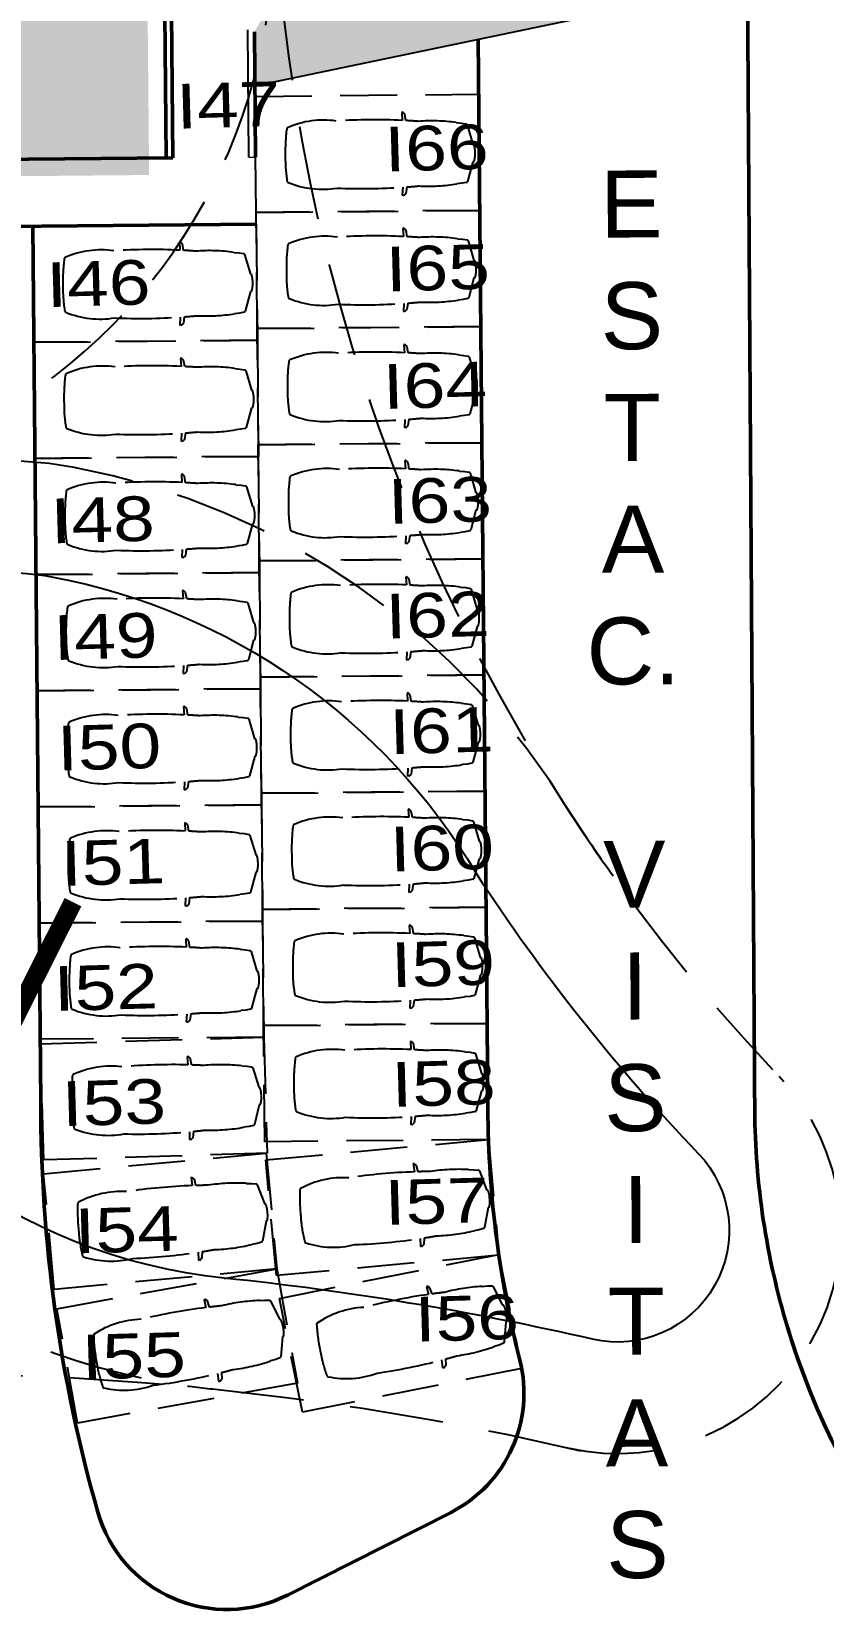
# Model space of a CAD drawing. Header units: millimetres. Extents: x 460 to 723, y 360 to 962.
# Drawn here: x 573.9 to 600.6, y 446.7 to 500.2 of the extents above; entities that cross this region are included whole.
import ezdxf

# ---------------------------------------------------------------- set-up
doc = ezdxf.new("R2010")
doc.units = ezdxf.units.MM
for name, pattern in [('CONTINUA', [0]), ('DASHED', [19.05, 12.7, -6.35]), ('HIDDEN2', [4.7625, 3.175, -1.5875])]:
    doc.linetypes.add(name, pattern=pattern)
doc.layers.get('0').update_dxf_attribs({"true_color": 0xc2ced6})
for name, color, linetype, lineweight in [('0-EVACUACIÓN', 84, 'Continuous', 90), ('LOTES_MENORCA', 250, 'Continuous', 50), ('Menorca-Parques-A-Arboles', 74, 'Continuous', 18), ('Menorca-Parques-A-Bruñas', 252, 'Continuous', 5), ('TEXTO LOTES', 170, 'Continuous', 25)]:
    doc.layers.add(name, color=color, linetype=linetype, lineweight=lineweight)
for name, color, linetype in [('00_EJE VIAL', 253, 'HIDDEN2'), ('00_Lotes', 224, 'Continuous'), ('H_BORDES', 252, 'CONTINUA'), ('lotes hu$0$autos', 250, 'Continuous'), ('proyeccion', 8, 'DASHED')]:
    doc.layers.add(name, color=color, linetype=linetype)
doc.layers.add('A_TRAZADO', color=4, linetype='Continuous', plot=False)
doc.styles.add('cotas', font='arial.ttf', dxfattribs={"width": 1.2})
doc.styles.get("Standard").update_dxf_attribs({"font": 'arial.ttf'})

# ---------------------------------------------------------------- blocks, each defined once
blk = doc.blocks.new('lotes hu$0$est.01')
at = {"layer": 'proyeccion', "color": 8, "linetype": 'DASHED', "ltscale": 0.1, "extrusion": (0.001267, -4.81441e-05, 0.999999)}
for p, q in [((-2713714.734, 7725537.808), (-2713714.722, 7725537.927)), ((-2713714.722, 7725537.927), (-2713714.704, 7725538.024)), ((-2713714.704, 7725538.024), (-2713714.7, 7725538.033)), ((-2713714.682, 7725538.048), (-2713714.244, 7725538.172)), ((-2713714.244, 7725538.172), (-2713714.24, 7725538.197)), ((-2713713.856, 7725538.197), (-2713713.853, 7725538.171)), ((-2713713.853, 7725538.171), (-2713713.414, 7725538.049)), ((-2713713.396, 7725538.034), (-2713713.392, 7725538.025)), ((-2713713.392, 7725538.025), (-2713713.373, 7725537.928)), ((-2713713.373, 7725537.928), (-2713713.361, 7725537.809)), ((-2713714.934, 7725536.661), (-2713714.985, 7725536.605)), ((-2713714.985, 7725536.605), (-2713714.972, 7725536.591)), ((-2713714.972, 7725536.591), (-2713714.794, 7725536.601)), ((-2713714.789, 7725536.683), (-2713714.934, 7725536.661)), ((-2713713.303, 7725536.685), (-2713713.157, 7725536.663)), ((-2713713.119, 7725536.593), (-2713713.297, 7725536.603)), ((-2713713.157, 7725536.663), (-2713713.106, 7725536.608)), ((-2713713.106, 7725536.608), (-2713713.119, 7725536.593))]:
    blk.add_line(p, q, dxfattribs=at)
at = {"layer": 'proyeccion', "color": 8, "linetype": 'DASHED', "ltscale": 0.1}
blk.add_lwpolyline([(-2713715.363, 7725538.314), (-2713712.763, 7725538.314), (-2713712.763, 7725533.314), (-2713715.363, 7725533.314)], close=True, dxfattribs=at)
at = {"layer": 'proyeccion', "color": 8, "linetype": 'DASHED', "ltscale": 0.1, "extrusion": (0.001267, -4.81441e-05, 0.999999)}
for centre, radius, start, end in [((-2713712.495, 7725537.846, -3810.589), 0.0285, 105.7439, 155.0798), ((-2713711.899, 7725537.516, -3810.588), 0.532, 86.8265, 107.7659), ((-2713711.841, 7725537.515, -3810.588), 0.533, 72.1149, 93.0392), ((-2713711.243, 7725537.847, -3810.587), 0.0285, 25.1155, 74.4513), ((-2713708.589, 7725537.047, -3810.584), 4.01, 171.5904, 183.7794), ((-2713715.147, 7725537.035, -3810.592), 4.01, 356.4159, 8.6049), ((-2713699.568, 7725535.69, -3810.572), 13.068, 175.2044, 176.4084), ((-2713724.163, 7725535.647, -3810.603), 13.068, 3.7869, 4.9909), ((-2713699.568, 7725535.69, -3810.572), 13.068, 176.7683, 183.2445), ((-2713724.163, 7725535.647, -3810.603), 13.068, 356.9508, 3.427), ((-2713710.631, 7725534.648, -3810.586), 2.007, 171.3294, 203.1907), ((-2713713.099, 7725534.647, -3810.589), 2.008, 336.8953, 8.7487), ((-2713712.449, 7725533.868, -3810.588), 0.0285, 201.4323, 262.3292), ((-2713711.894, 7725537.991, -3810.588), 4.189, 262.3292, 271.0628), ((-2713711.755, 7725536.84, -3810.588), 3.038, 268.8497, 279.1071), ((-2713711.278, 7725533.869, -3810.587), 0.0285, 277.866, 338.7629)]:
    blk.add_arc(centre, radius, start, end, dxfattribs=at)

msp = doc.modelspace()

# ---------------------------------------------------------------- hatches: boundary and pattern name
at = {"layer": 'A_TRAZADO'}
h = msp.add_hatch(color=1, dxfattribs=at)
h.dxf.hatch_style = 1
h.paths.add_polyline_path([(557.869, 862.527), (550.321, 862.458), (551.113, 776.104), (551.391, 746.402), (553.709, 495.179), (577.864, 495.401), (576.017, 695.58), (583.574, 695.65), (583.176, 738.826), (599.773, 738.979), (599.658, 751.429), (599.475, 770.985), (588.939, 770.691), (576.866, 770.341), (566.402, 770.039), (566.214, 776.245), (558.67, 776.173)])
at = {"layer": 'Menorca-Parques-A-Arboles', "lineweight": 5, "true_color": 0x148b29, "transparency": 33554687}
h = msp.add_hatch(color=104, dxfattribs=at)
h.dxf.hatch_style = 1
edge = h.paths.add_edge_path()
edge.add_line((678.607, 683.766), (679.699, 645.024))
edge.add_line((679.699, 645.024), (635.12, 642.624))
edge.add_line((635.12, 642.624), (639.255, 528.193))
edge.add_arc((603.653, 543.432), 38.726, 289.7967, 336.8261, ccw=False)
edge.add_arc((595.364, 555.305), 52.84, 281.8027, 293.8978, ccw=False)
edge.add_line((606.172, 503.582), (581.438, 498.414))
edge.add_line((581.438, 498.414), (581.422, 500.243))
edge.add_line((581.422, 500.243), (591.707, 518.248))
edge.add_arc((608.685, 498.64), 25.937, 66.9827, 130.888, ccw=False)
edge.add_arc((624.961, 533.419), 12.514, 240.6414, 380.0208)
edge.add_arc((609.565, 543.636), 27.794, 347.674, 358.7085)
edge.add_arc((628.799, 544.726), 8.724, 348.6564, 409.702)
edge.add_arc((643.749, 588.856), 38.615, 224.2225, 256.0525, ccw=False)
edge.add_arc((587.901, 536.01), 38.279, 42.6066, 67.28)
edge.add_arc((603.941, 574.615), 3.527, 32.8696, 249.1571, ccw=False)
edge.add_arc((620.02, 586.668), 16.579, 217.7015, 255.6353)
edge.add_line((615.907, 570.608), (624.75, 568.09))
edge.add_arc((626.817, 575.35), 7.549, 254.1084, 347.7779)
edge.add_arc((650.237, 571.472), 16.204, 145.86, 171.9104, ccw=False)
edge.add_line((636.825, 580.566), (636.012, 592.388))
edge.add_arc((617.938, 595.063), 18.27, 351.5796, 411.7319)
edge.add_line((629.254, 609.407), (629.937, 611.354))
edge.add_arc((642.028, 621.923), 16.059, 131.5065, 221.1559, ccw=False)
edge.add_arc((615.127, 647.031), 20.868, 321.1797, 433.0754)
edge.add_arc((620.936, 675.9), 8.909, 198.6784, 271.7107, ccw=False)
edge.add_arc((601.322, 670.011), 11.579, 375.2012, 410.4524)
edge.add_line((608.695, 678.94), (632.613, 679.161))
edge.add_line((632.613, 679.161), (632.605, 680.973))
edge.add_line((632.605, 680.973), (678.607, 683.766))
edge = h.paths.add_edge_path(flags=16)
edge.add_spline(control_points=[(637.468, 568.944), (635.754, 566.195), (636.806, 563.036), (638.462, 558.575), (634.38, 559.111), (634.249, 563.192), (635.358, 566.328), (636.094, 569.605), (637.665, 572.197), (637.468, 568.944)], knot_values=[0, 0, 0, 0, 5.756567, 7.402105, 9.887776, 11.82195, 13.821172, 16.858987, 24.313674, 24.313674, 24.313674, 24.313674], degree=3, periodic=0)
edge = h.paths.add_edge_path(flags=16)
edge.add_spline(control_points=[(604.017, 515.131), (602.768, 514.479), (600.739, 513.42), (597.448, 513.016), (596.526, 509.178), (601.838, 509.865), (605.341, 512.045), (609.693, 511.438), (612.963, 513.356), (612.054, 516.578), (608.034, 516.884), (605.576, 515.811), (604.017, 515.131)], knot_values=[0, 0, 0, 0, 2.825676, 4.590349, 6.043507, 8.459096, 11.784158, 15.140146, 16.68681, 18.265878, 20.24013, 23.661857, 23.661857, 23.661857, 23.661857], degree=3, periodic=0)

# ---------------------------------------------------------------- linework, layer by layer
at = {"color": 252, "true_color": 0x939598, "elevation": -8.17}
for points in [[(653.008, 435.052), (616.769, 506.995, -0.052822), (606.172, 503.582), (598.072, 501.89), (598.318, 463.338, 0.071604), (599.556, 456.026)], [(599.556, 456.026, 0.186691), (611.361, 441.42)]]:
    msp.add_lwpolyline(points, format="xyb", dxfattribs=at)
at = {"layer": '0-EVACUACIÓN', "const_width": 0.628, "elevation": -8.17}
msp.add_lwpolyline([(571.271, 470.733), (573.373, 467.008), (575.295, 470.83)], dxfattribs=at)
at = {"layer": '00_EJE VIAL'}
for points, elevation in [([(578.498, 889.33), (582.056, 503.739, -0.611579), (552.322, 488.174, -0.001477), (550.647, 489.365)], -8.17), ([(582.031, 506.506, 0.186823), (598.917, 465.17, 0.186823)], -8.17), ([(593.53, 471.715, -0.010212), (592.105, 473.8, 0.214258), (575.331, 485.518, 0.591221), (561.304, 468.541)], -8.17), ([(561.304, 468.541, 0.279635), (580.013, 454.374)], -8.17), ([(599.133, 464.942, -0.744191), (591.99, 452.387)], -8.17), ([(541.573, 451.485), (552.7, 453.383, -0.101852), (592.441, 452.282, -0.101852)], 0.377)]:
    msp.add_lwpolyline(points, format="xyb", dxfattribs=dict(at, elevation=elevation))
at = {"layer": '00_Lotes'}
for points, elevation in [([(581.438, 498.414), (601.208, 502.545)], 2.097), ([(581.234, 496.005), (581.194, 500.303)], -8.17), ([(581.461, 496.006), (581.461, 496.006)], 2.097)]:
    msp.add_lwpolyline(points, dxfattribs=dict(at, elevation=elevation))
at = {"layer": 'A_TRAZADO', "color": 1, "elevation": -8.17}
msp.add_lwpolyline([(558.446, 863.104), (550.898, 863.035), (551.69, 776.68), (551.968, 746.979), (554.287, 495.755), (578.441, 495.978), (576.594, 696.157), (584.151, 696.227), (583.753, 739.403), (600.35, 739.556), (600.236, 752.006), (600.052, 771.562), (589.516, 771.268), (577.443, 770.918), (566.979, 770.616), (566.791, 776.822), (559.247, 776.75)], close=True, dxfattribs=at)
at = {"layer": 'H_BORDES', "lineweight": -2, "elevation": -8.17}
msp.add_lwpolyline([(574.628, 481.814, -0.215143), (588.906, 471.804, 0.046115), (596.406, 462.339, -0.744191), (592.835, 456.061, 0.030814), (580.4, 458.124, -0.279635), (564.809, 469.93, -0.591221)], format="xyb", close=True, dxfattribs=at)
at = {"layer": 'LOTES_MENORCA', "elevation": -8.17}
for points in [[(591.763, 688.446), (591.18, 751.652, 0.419995), (589.626, 753.147), (577.552, 752.797, 0.408454), (576.086, 751.274), (578.441, 495.978)], [(588.972, 499.988), (589.303, 464.127, 0.063324), (590.381, 455.355, -0.351271), (588.036, 450.198), (582.533, 447.414, -0.471057), (576.134, 450.212, -0.070169), (574.206, 464.08), (573.933, 493.672)]]:
    msp.add_lwpolyline(points, format="xyb", dxfattribs=at)
for points in [[(576.087, 751.108), (578.441, 495.978)], [(578.667, 495.98), (576.967, 680.232), (632.599, 680.746)], [(581.461, 496.007), (581.422, 500.243)], [(554.287, 495.755), (578.667, 495.98)], [(557.327, 493.519), (581.482, 493.742)]]:
    msp.add_lwpolyline(points, dxfattribs=at)
msp.add_lwpolyline([(636.158, 424.668), (642.058, 433.403), (651.455, 438.136), (616.769, 506.995, -0.052822), (606.172, 503.582), (602.596, 502.835), (598.072, 501.89), (598.318, 463.338, 0.071604), (599.556, 456.026, 0.186691), (611.361, 441.42)], format="xyb", close=True, dxfattribs=at)
at = {"layer": 'Menorca-Parques-A-Arboles', "color": 104, "lineweight": 5, "true_color": 0x148b29, "transparency": 33554687, "elevation": 2.097}
msp.add_lwpolyline([(606.172, 503.582), (581.438, 498.414), (581.422, 500.243)], dxfattribs=at)
at = {"layer": 'Menorca-Parques-A-Bruñas', "linetype": 'Continuous', "elevation": -8.17}
for points in [[(578.441, 495.978), (578.667, 495.98)], [(581.234, 496.005), (581.461, 496.007)]]:
    msp.add_lwpolyline(points, dxfattribs=at)

# ---------------------------------------------------------------- block references
at = {"layer": 'lotes hu$0$autos'}
for p, xscale, yscale, zscale, rotation in [((-11623510.059, -4206381.957, -8.17), 1.509708263131599, 1.509708263131599, 1.509708263131599, 270.5410896392582), ((-11623517.568, -4206386.344, -8.17), 1.509708263131599, 1.509708263131599, 1.509708263131599, 270.5410896392582), ((-11623510.022, -4206385.882, -8.17), 1.509708263131599, 1.509708263131599, 1.509708263131599, 270.5410896392582), ((-11623509.985, -4206389.807, -8.17), 1.509708263131599, 1.509708263131599, 1.509708263131599, 270.5410896392582), ((-11623517.531, -4206390.269, -8.17), 1.509708263131599, 1.509708263131599, 1.509708263131599, 270.5410896392582), ((-11623509.955, -4206393.732, -8.17), 1.509708263131599, 1.509708263131599, 1.509708263131599, 270.5410896392582), ((-11623517.5, -4206394.194, -8.17), 1.509708263131599, 1.509708263131599, 1.509708263131599, 270.5410896392582), ((-11623517.463, -4206398.12, -8.17), 1.509708263131599, 1.509708263131599, 1.509708263131599, 270.5410896392582), ((-11623509.918, -4206397.657, -8.17), 1.509708263131599, 1.509708263131599, 1.509708263131599, 270.5410896392582), ((-11623509.881, -4206401.582, -8.17), 1.509708263131599, 1.509708263131599, 1.509708263131599, 270.5410896392582), ((-11623517.426, -4206402.045, -8.17), 1.509708263131599, 1.509708263131599, 1.509708263131599, 270.5410896392582), ((-11623509.844, -4206405.507, -8.17), 1.509708263131599, 1.509708263131599, 1.509708263131599, 270.5410896392582), ((-11623517.389, -4206405.97, -8.17), 1.509708263131599, 1.509708263131599, 1.509708263131599, 270.5410896392582), ((-11623517.352, -4206409.895, -8.17), 1.509708263131599, 1.509708263131599, 1.509708263131599, 270.5410896392582), ((-11623509.807, -4206409.432, -8.17), 1.509708263131599, 1.509708263131599, 1.509708263131599, 270.5410896392582), ((-11623509.77, -4206413.357, -8.17), 1.509708263131599, 1.509708263131599, 1.509708263131599, 270.5410896392582), ((-11534947.615, -4443527.595, -8.17), 1.509708263131599, 1.509708263131599, 1.509708263131599, 271.7142642423241), ((-11243546.584, -5136357.857, -8.17), 1.509708263131598, 1.509708263131598, 1.509708263131598, 275.1984083646967), ((-11238710.571, -5146947.238, -8.17), 1.509708263131599, 1.509708263131599, 1.509708263131599, 275.2523770270928), ((-10629396.745, -6309922.02, -8.17), 1.509708263131599, 1.509708263131599, 1.509708263131599, 281.3404283310113), ((-10746644.853, -6108111.771, -8.17), 1.509708263131599, 1.509708263131599, 1.509708263131599, 280.2586633863635)]:
    msp.add_blockref('lotes hu$0$est.01', p, dxfattribs=dict(at, xscale=xscale, yscale=yscale, zscale=zscale, rotation=rotation))

# ---------------------------------------------------------------- texts
at = {"layer": 'LOTES_MENORCA', "color": 0, "insert": (587.142, 495.522, -8.17), "char_height": 2.2646, "attachment_point": 1, "rotation": 0.2599}
msp.add_mtext_dynamic_manual_height_columns('\\pxqc;E\\PS\\PT\\PA\\PC.\\P\\PV\\PI\\PS\\PI\\PT\\PA\\PS', width=13.99758, gutter_width=18.486, heights=[156.455], dxfattribs=at)
at = {"layer": 'TEXTO LOTES', "color": 4, "char_height": 1.5097, "width": 103.46591, "attachment_point": 5, "rotation": 1.605, "style": 'cotas'}
for s, insert in [('I47', (580.535, 497.767, 2.105)), ('I66', (587.567, 496.308, -8.166)), ('I65', (587.607, 492.256, -8.166)), ('I46', (576.148, 491.728, -8.166)), ('I64', (587.512, 488.285, -8.166)), ('I63', (587.679, 484.4, -8.166)), ('I48', (576.291, 483.744, -8.166)), ('I62', (587.599, 480.524, -8.166)), ('I49', (576.388, 479.802, -8.166)), ('I61', (587.729, 476.62, -8.166)), ('I50', (576.512, 476.066, -8.166)), ('I60', (587.747, 472.654, -8.166)), ('I51', (576.642, 472.17, -8.166)), ('I59', (587.782, 468.745, -8.166)), ('I52', (576.399, 467.942, -8.166)), ('I58', (587.802, 464.703, -8.166)), ('I53', (576.672, 464.053, -8.166)), ('I57', (587.569, 460.714, -8.141)), ('I54', (577.103, 459.752, -8.166)), ('I56', (588.588, 456.768, -8.166)), ('I55', (577.341, 455.492, -8.166))]:
    msp.add_mtext(s, dxfattribs=dict(at, insert=insert))

doc.saveas('drawing.dxf')
